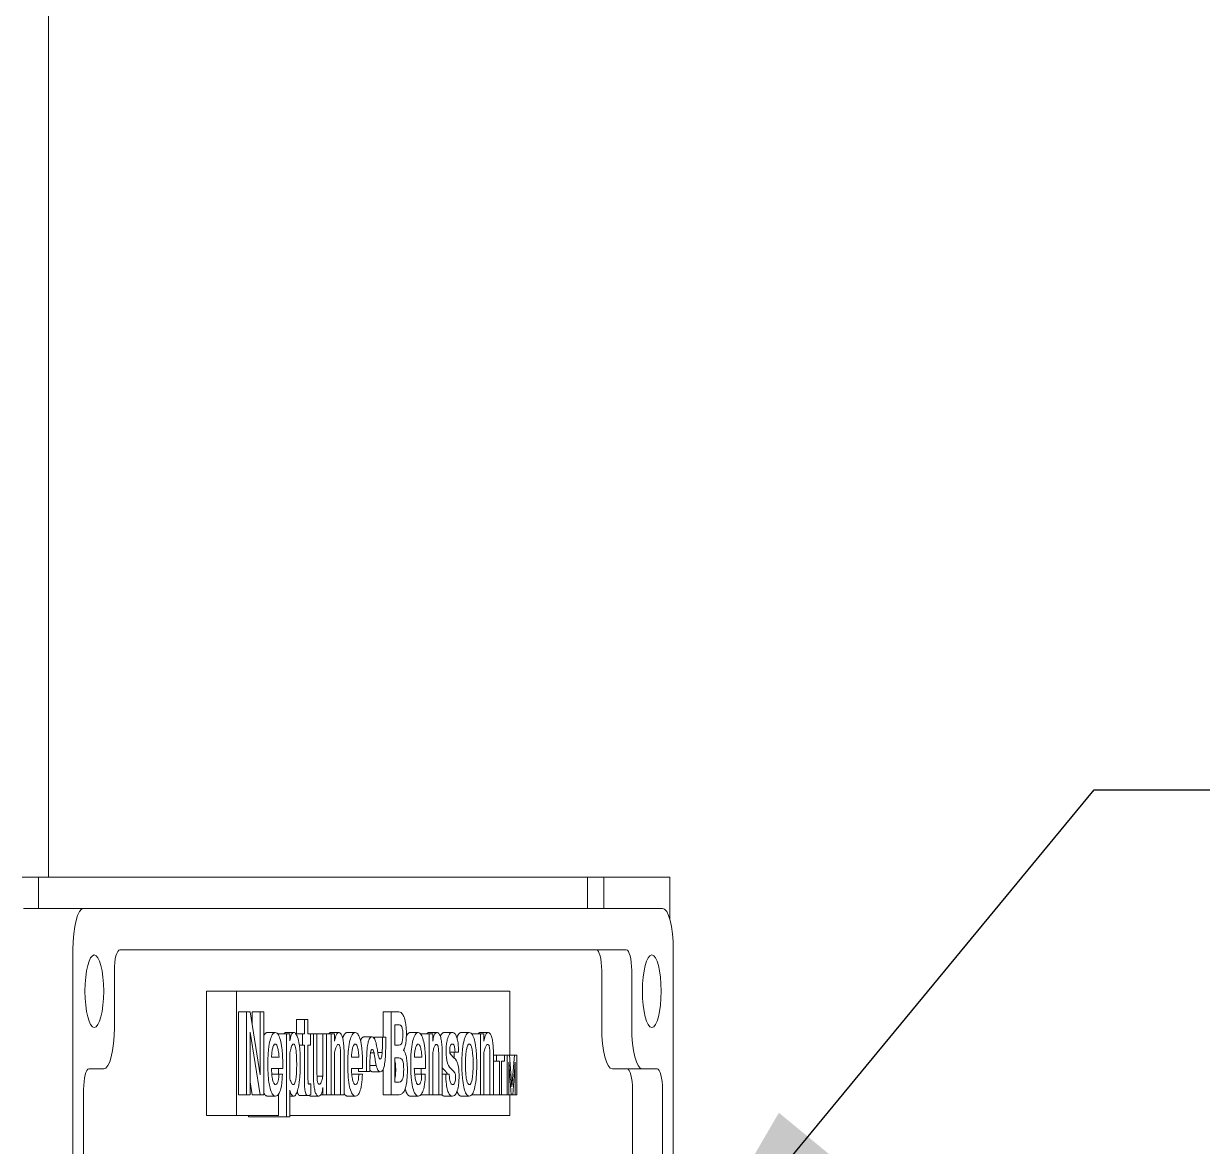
# Model space of a CAD drawing. Header units: inches. Extents: x 17 to 469, y 7 to 301.
# Drawn here: x 235.23 to 242.34, y 121.18 to 127.96 of the extents above; entities that cross this region are included whole.
import ezdxf

# ---------------------------------------------------------------- set-up
doc = ezdxf.new("R2010")
doc.units = ezdxf.units.IN
doc.header["$LTSCALE"] = 14
doc.header["$MEASUREMENT"] = 0
doc.layers.add('Symbol (ANSI)', color=7, linetype='Continuous', lineweight=25)
doc.layers.add('Visible (ANSI)', color=7, linetype='Continuous', lineweight=50)
doc.styles.add('MEMCOR Medium', font='arial.ttf')
doc.dimstyles.new('Default (ANSI)$7', dxfattribs={"dimscale": 14, "dimtxt": 0.15, "dimasz": 0.098425, "dimexe": 0.125, "dimexo": 0.0625, "dimgap": 0.031496, "dimtad": 0, "dimtih": 1, "dimtoh": 1, "dimdec": 4, "dimrnd": 1e-08, "dimzin": 3, "dimdsep": 46, "dimlunit": 5, "dimtxsty": 'MEMCOR Medium', "dimcen": 0.09, "dimdle": 0.393701, "dimclrd": 256, "dimclre": 256, "dimclrt": 256, "dimadec": 0, "dimazin": 1, "dimtfac": 0.8, "dimtofl": 0, "dimtmove": 0, "dimatfit": 3, "dimfxl": 1, "dimfrac": 1, "dimtolj": 1, "dimtzin": 4, "dimlwd": -1, "dimlwe": -1, "dimarcsym": 0})

msp = doc.modelspace()

# ---------------------------------------------------------------- linework, layer by layer
at = {"layer": 'Visible (ANSI)', "linetype": 'Continuous', "lineweight": 18}
for p, q in [((235.37842, 128.80389), (235.37842, 122.80389)), ((235.22035, 122.80389), (235.3187, 122.80389)), ((235.3187, 122.80389), (235.3187, 122.61639)), ((238.63159, 122.80389), (235.3187, 122.80389)), ((238.63159, 122.61639), (238.63159, 122.80389)), ((238.63159, 122.80389), (238.72994, 122.80389)), ((238.72994, 122.80389), (238.72994, 122.61639)), ((239.11386, 122.80389), (238.72994, 122.80389)), ((239.11386, 122.80389), (239.12877, 122.80389)), ((239.12877, 122.54849), (239.12877, 122.80389)), ((235.59038, 122.61639), (235.22816, 122.61639)), ((235.59038, 122.61639), (239.08443, 122.61639)), ((235.52567, 114.86639), (235.52567, 122.36639)), ((235.80876, 122.36635), (238.86606, 122.36635)), ((239.14914, 122.36639), (239.14914, 119.83408)), ((235.7764, 121.89764), (235.7764, 122.24135)), ((238.7173, 121.89764), (238.7173, 122.24135)), ((238.89841, 122.24135), (238.89841, 121.89764)), ((236.33131, 122.11635), (236.51242, 122.11635)), ((236.33131, 121.36635), (236.33131, 122.11635)), ((236.51242, 122.11635), (238.16239, 122.11635)), ((236.51242, 121.36635), (236.51242, 122.11635)), ((238.16239, 122.11635), (238.16239, 121.73135)), ((236.5263, 121.49135), (236.5263, 121.99135)), ((236.5263, 121.99135), (236.5746, 121.99135)), ((236.5746, 121.99135), (236.5746, 121.49135)), ((236.59556, 121.99135), (236.5746, 121.99135)), ((236.65646, 121.6123), (236.59556, 121.99135)), ((236.60817, 121.99135), (236.65646, 121.99135)), ((236.60817, 121.91288), (236.60817, 121.99135)), ((236.67755, 121.99135), (236.65646, 121.99135)), ((236.65646, 121.99135), (236.65646, 121.6123)), ((236.67755, 121.49135), (236.67755, 121.99135)), ((237.39819, 121.83953), (237.39819, 121.99135)), ((237.39819, 121.99135), (237.44649, 121.99135)), ((237.44649, 121.99135), (237.44649, 121.49135)), ((237.49325, 121.99135), (237.44649, 121.99135)), ((236.87468, 121.9453), (236.92297, 121.9453)), ((236.87468, 121.85876), (236.87468, 121.9453)), ((236.94446, 121.9453), (236.92297, 121.9453)), ((236.92297, 121.9453), (236.92297, 121.85876)), ((236.94446, 121.85876), (236.94446, 121.9453)), ((237.46836, 121.91443), (237.49168, 121.91443)), ((237.46836, 121.79044), (237.46836, 121.91443)), ((236.59556, 121.8699), (236.65646, 121.49135)), ((236.59556, 121.49135), (236.59556, 121.8699)), ((236.69901, 121.86686), (236.74731, 121.86686)), ((236.76615, 121.85876), (236.81445, 121.85876)), ((236.76615, 121.85311), (236.76615, 121.85876)), ((236.81042, 121.86686), (236.85872, 121.86686)), ((236.8358, 121.85876), (236.81445, 121.85876)), ((236.81445, 121.85876), (236.81445, 121.35775)), ((236.8358, 121.81676), (236.8358, 121.85876)), ((236.872, 121.85876), (236.91197, 121.85876)), ((236.92297, 121.85876), (236.91197, 121.85876)), ((236.91197, 121.85876), (236.91197, 121.78994)), ((236.95912, 121.85876), (236.94446, 121.85876)), ((236.95912, 121.78994), (236.95912, 121.85876)), ((236.95912, 121.85876), (236.97741, 121.85876)), ((236.99902, 121.85876), (236.97741, 121.85876)), ((236.97741, 121.85876), (236.97741, 121.62192)), ((236.99902, 121.62445), (236.99902, 121.85876)), ((236.99902, 121.85876), (237.03478, 121.85876)), ((237.05613, 121.85876), (237.03478, 121.85876)), ((237.03478, 121.85876), (237.03478, 121.6037)), ((237.05613, 121.49135), (237.05613, 121.85876)), ((237.05613, 121.85876), (237.0841, 121.85876)), ((237.08125, 121.86686), (237.12955, 121.86686)), ((237.10545, 121.85876), (237.0841, 121.85876)), ((237.0841, 121.85876), (237.0841, 121.49135)), ((237.10545, 121.81473), (237.10545, 121.85876)), ((237.18127, 121.86686), (237.22956, 121.86686)), ((237.28325, 121.84054), (237.33154, 121.84054)), ((237.34612, 121.83953), (237.39441, 121.83953)), ((237.41406, 121.83953), (237.39441, 121.83953)), ((237.41406, 121.80967), (237.41406, 121.83953)), ((237.56121, 121.86686), (237.6095, 121.86686)), ((237.62835, 121.85311), (237.62835, 121.85876)), ((237.62835, 121.85876), (237.67664, 121.85876)), ((237.6738, 121.86686), (237.72209, 121.86686)), ((237.69799, 121.85876), (237.67664, 121.85876)), ((237.67664, 121.85876), (237.67664, 121.49135)), ((237.69799, 121.81473), (237.69799, 121.85876)), ((237.76648, 121.86686), (237.81477, 121.86686)), ((237.87016, 121.86686), (237.91845, 121.86686)), ((237.93729, 121.85876), (237.98559, 121.85876)), ((237.93729, 121.85311), (237.93729, 121.85876)), ((237.98274, 121.86686), (238.03104, 121.86686)), ((238.00694, 121.85876), (237.98559, 121.85876)), ((237.98559, 121.85876), (237.98559, 121.49135)), ((238.00694, 121.81473), (238.00694, 121.85876)), ((236.8358, 121.58801), (236.8358, 121.7454)), ((236.89233, 121.78994), (236.91197, 121.78994)), ((236.91197, 121.78994), (236.92297, 121.78994)), ((236.92297, 121.78994), (236.92297, 121.60269)), ((236.94446, 121.60016), (236.94446, 121.78994)), ((236.94446, 121.78994), (236.95912, 121.78994)), ((237.10545, 121.49135), (237.10545, 121.74692)), ((237.32196, 121.7454), (237.34333, 121.7454)), ((237.36608, 121.74743), (237.39258, 121.74743)), ((237.49312, 121.79044), (237.46836, 121.79044)), ((237.52077, 121.7601), (237.52111, 121.7601)), ((237.69799, 121.49135), (237.69799, 121.74692)), ((237.80034, 121.74945), (237.83232, 121.74945)), ((237.83232, 121.74945), (237.85341, 121.74945)), ((238.00694, 121.49135), (238.00694, 121.74692)), ((236.76997, 121.71909), (236.72465, 121.71909)), ((236.79224, 121.64975), (236.79224, 121.67455)), ((237.14121, 121.72567), (237.14121, 121.49135)), ((237.16269, 121.49135), (237.16269, 121.7282)), ((237.25222, 121.71909), (237.2069, 121.71909)), ((237.27449, 121.64975), (237.27449, 121.67455)), ((237.31838, 121.66848), (237.3563, 121.66848)), ((237.46836, 121.71403), (237.49325, 121.71403)), ((237.46836, 121.56828), (237.46836, 121.71403)), ((237.63216, 121.71909), (237.58684, 121.71909)), ((237.65443, 121.64975), (237.65443, 121.67455)), ((237.73375, 121.72567), (237.73375, 121.49135)), ((237.75523, 121.49135), (237.75523, 121.7282)), ((238.0427, 121.72567), (238.0427, 121.49135)), ((238.06417, 121.73135), (238.08193, 121.73135)), ((238.06418, 121.49135), (238.06418, 121.7282)), ((238.06418, 121.69443), (238.08193, 121.69443)), ((238.13178, 121.73135), (238.08193, 121.73135)), ((238.08193, 121.73135), (238.08193, 121.69443)), ((238.08193, 121.69443), (238.10154, 121.69443)), ((238.10154, 121.69443), (238.10154, 121.49135)), ((238.11204, 121.69443), (238.13178, 121.69443)), ((238.11204, 121.49135), (238.11204, 121.69443)), ((238.13178, 121.69443), (238.13178, 121.73135)), ((238.13178, 121.73135), (238.14643, 121.73135)), ((238.16052, 121.73135), (238.14643, 121.73135)), ((238.14643, 121.73135), (238.14643, 121.49135)), ((238.15649, 121.68714), (238.1712, 121.49135)), ((238.15649, 121.49135), (238.15649, 121.68714)), ((238.16052, 121.73135), (238.19107, 121.73135)), ((238.17567, 121.53945), (238.16052, 121.73135)), ((238.19107, 121.73135), (238.17567, 121.53945)), ((238.1802, 121.49135), (238.19497, 121.68714)), ((238.20509, 121.73135), (238.19107, 121.73135)), ((238.19497, 121.68714), (238.19497, 121.49135)), ((238.20509, 121.49135), (238.20509, 121.73135)), ((235.62274, 121.64764), (235.7117, 121.64764)), ((236.72439, 121.64975), (236.79224, 121.64975)), ((236.72645, 121.61585), (236.76866, 121.61585)), ((236.76615, 121.61585), (236.76615, 121.64975)), ((236.79053, 121.61585), (236.76866, 121.61585)), ((236.99927, 121.6037), (237.03478, 121.6037)), ((237.20664, 121.64975), (237.27449, 121.64975)), ((237.20871, 121.61585), (237.25091, 121.61585)), ((237.24998, 121.63154), (237.24998, 121.64975)), ((237.24998, 121.63154), (237.29827, 121.63154)), ((237.27279, 121.61585), (237.25091, 121.61585)), ((237.29827, 121.6619), (237.29827, 121.63154)), ((237.29827, 121.63154), (237.31805, 121.63154)), ((237.3325, 121.63052), (237.38079, 121.63052)), ((237.39819, 121.49135), (237.39819, 121.64411)), ((237.58658, 121.64975), (237.65443, 121.64975)), ((237.58865, 121.61585), (237.63085, 121.61585)), ((237.62835, 121.61585), (237.62835, 121.64975)), ((237.65273, 121.61585), (237.63085, 121.61585)), ((237.75523, 121.61585), (237.77639, 121.61585)), ((237.79774, 121.61585), (237.77639, 121.61585)), ((238.782, 121.64764), (238.96311, 121.64764)), ((238.96311, 121.64764), (239.05207, 121.64764)), ((236.60817, 121.49135), (236.59556, 121.56973)), ((236.94691, 121.55815), (236.96109, 121.55815)), ((236.96109, 121.49287), (236.96109, 121.55815)), ((237.03478, 121.53538), (237.03478, 121.49135)), ((237.49561, 121.56828), (237.46836, 121.56828)), ((235.59039, 115.71014), (235.59039, 121.52264)), ((236.5263, 121.49135), (236.5746, 121.49135)), ((236.5746, 121.49135), (236.59556, 121.49135)), ((236.60817, 121.49135), (236.65646, 121.49135)), ((236.65646, 121.49135), (236.67755, 121.49135)), ((236.70058, 121.48326), (236.74888, 121.48326)), ((236.76615, 121.36635), (236.76615, 121.49367)), ((236.8358, 121.35775), (236.8358, 121.51919)), ((236.8358, 121.48326), (236.85767, 121.48326)), ((236.89865, 121.48629), (236.94694, 121.48629)), ((236.96212, 121.48326), (237.01041, 121.48326)), ((237.02195, 121.49135), (237.03478, 121.49135)), ((237.03478, 121.49135), (237.05613, 121.49135)), ((237.05613, 121.49135), (237.0841, 121.49135)), ((237.0841, 121.49135), (237.10545, 121.49135)), ((237.10545, 121.49135), (237.14121, 121.49135)), ((237.14121, 121.49135), (237.16269, 121.49135)), ((237.18284, 121.48326), (237.23114, 121.48326)), ((237.39819, 121.49135), (237.44649, 121.49135)), ((237.44649, 121.49135), (237.49561, 121.49135)), ((237.56278, 121.48326), (237.61108, 121.48326)), ((237.62835, 121.49135), (237.62835, 121.49367)), ((237.62835, 121.49135), (237.67664, 121.49135)), ((237.67664, 121.49135), (237.69799, 121.49135)), ((237.69799, 121.49135), (237.73375, 121.49135)), ((237.73375, 121.49135), (237.75523, 121.49135)), ((237.76936, 121.48326), (237.81765, 121.48326)), ((237.87016, 121.48326), (237.91845, 121.48326)), ((237.93729, 121.49135), (237.93729, 121.49695)), ((237.93729, 121.49135), (237.98559, 121.49135)), ((237.98559, 121.49135), (238.00694, 121.49135)), ((238.00694, 121.49135), (238.0427, 121.49135)), ((238.0427, 121.49135), (238.06418, 121.49135)), ((238.06418, 121.49135), (238.10154, 121.49135)), ((238.10154, 121.49135), (238.11204, 121.49135)), ((238.11204, 121.49135), (238.14643, 121.49135)), ((238.14643, 121.49135), (238.15649, 121.49135)), ((238.15649, 121.49135), (238.1712, 121.49135)), ((238.16239, 121.49135), (238.16239, 121.36635)), ((238.1712, 121.49135), (238.1802, 121.49135)), ((238.1802, 121.49135), (238.19497, 121.49135)), ((238.19497, 121.49135), (238.20509, 121.49135)), ((238.90331, 119.92885), (238.90331, 121.52264)), ((239.08443, 121.52264), (239.08443, 119.89308)), ((236.33131, 121.36635), (236.51242, 121.36635)), ((236.76615, 121.36635), (236.51242, 121.36635)), ((236.58504, 121.35775), (236.58504, 121.36635)), ((236.58504, 121.35775), (236.81445, 121.35775)), ((236.81445, 121.35775), (236.8358, 121.35775)), ((238.16239, 121.36635), (236.8358, 121.36635))]:
    msp.add_line(p, q, dxfattribs=at)
for centre, major_axis, start_param, end_param in [((235.59038, 122.36639), (0, 0.25), 0, 1.5707963), ((239.08443, 122.36639), (0, 0.25), 4.712389, 6.2831853), ((235.80876, 122.24135), (0, 0.125), 0, 1.5707963), ((238.68494, 122.24135), (0, 0.125), 4.712389, 6.2831853), ((238.86606, 122.24135), (0, 0.125), 4.712389, 6.2831853), ((235.7117, 121.89764), (0, -0.25), 0, 1.5707963), ((238.782, 121.89764), (0, -0.25), 4.712389, 6.2831853), ((238.96311, 121.89764), (0, -0.25), 4.712389, 6.2831853), ((235.62274, 121.52264), (0, 0.125), 0, 1.5707963), ((238.87096, 121.52264), (0, 0.125), 4.712389, 6.2831853), ((239.05207, 121.52264), (0, 0.125), 4.712389, 6.2831853)]:
    msp.add_ellipse(centre, major_axis=major_axis, ratio=0.258819, start_param=start_param, end_param=end_param, dxfattribs=at)
for centre in [(235.65508, 122.11639), (239.01973, 122.11639)]:
    msp.add_ellipse(centre, major_axis=(0, 0.21875), ratio=0.258819, dxfattribs=at)
for points, degree, knots in [([(237.5387, 121.85876), (237.5387, 121.86744), (237.5385, 121.87606), (237.53762, 121.89274), (237.53697, 121.90065), (237.53485, 121.91907), (237.53274, 121.93311), (237.52583, 121.95832), (237.52166, 121.96863), (237.51097, 121.98459), (237.50346, 121.99135), (237.49325, 121.99135)], 3, [-1.370222, -1.370222, -1.370222, -1.370222, -1.1336769, -1.1336769, -0.906032, -0.906032, -0.5838602, -0.5838602, -0.3005043, -0.3005043, 0, 0, 0, 0]), ([(237.49168, 121.91443), (237.49559, 121.91443), (237.49999, 121.91357), (237.50574, 121.90899), (237.50833, 121.90638), (237.51226, 121.89821), (237.51337, 121.89441), (237.51526, 121.88617), (237.51584, 121.88141), (237.51687, 121.86963), (237.51709, 121.86118), (237.51709, 121.8532)], 3, [-0.21788398, -0.21788398, -0.21788398, -0.21788398, -0.15149232, -0.15149232, -0.11874939, -0.11874939, -0.09464191, -0.09464191, -0.06081224, -0.06081224, 0, 0, 0, 0]), ([(236.67755, 121.84729), (236.67913, 121.85046), (236.68919, 121.86686), (236.69901, 121.86686)], 2, [2.8001106, 2.8001106, 2.8001106, 3, 4, 4, 4]), ([(236.74731, 121.86686), (236.74407, 121.86686), (236.74085, 121.86575), (236.73423, 121.86068), (236.73131, 121.85688), (236.72386, 121.84448), (236.71945, 121.83316), (236.71262, 121.80649), (236.70917, 121.78925), (236.70421, 121.74202), (236.70238, 121.71369), (236.70238, 121.67506)], 3, [-1.4919316, -1.4919316, -1.4919316, -1.4919316, -1.2903014, -1.2903014, -1.0712515, -1.0712515, -0.6411915, -0.6411915, -0.2943902, -0.2943902, 0, 0, 0, 0]), ([(236.79224, 121.67455), (236.79224, 121.69203), (236.79186, 121.70956), (236.78995, 121.74711), (236.78845, 121.76199), (236.78474, 121.79374), (236.78163, 121.80944), (236.775, 121.83507), (236.77074, 121.84582), (236.76174, 121.86011), (236.7557, 121.86686), (236.74731, 121.86686)], 3, [-0.95374288, -0.95374288, -0.95374288, -0.95374288, -0.86423892, -0.86423892, -0.75775194, -0.75775194, -0.52950742, -0.52950742, -0.24718032, -0.24718032, 0, 0, 0, 0]), ([(236.85872, 121.86686), (236.85549, 121.86686), (236.85224, 121.86535), (236.84643, 121.85805), (236.84394, 121.8529), (236.83924, 121.83776), (236.8373, 121.82784), (236.8358, 121.81676)], 3, [-0.27518447, -0.27518447, -0.27518447, -0.27518447, -0.18002451, -0.18002451, -0.0953991, -0.0953991, 0, 0, 0, 0]), ([(236.89854, 121.67809), (236.89854, 121.69718), (236.89812, 121.71627), (236.89648, 121.74831), (236.89531, 121.76611), (236.89101, 121.80084), (236.88834, 121.81578), (236.88103, 121.84281), (236.87699, 121.85107), (236.86912, 121.86363), (236.86397, 121.86686), (236.85872, 121.86686)], 3, [-0.55895589, -0.55895589, -0.55895589, -0.55895589, -0.42730196, -0.42730196, -0.33362764, -0.33362764, -0.25055777, -0.25055777, -0.15451105, -0.15451105, 0, 0, 0, 0]), ([(237.12955, 121.86686), (237.12644, 121.86686), (237.12333, 121.8654), (237.11758, 121.85858), (237.11503, 121.85362), (237.10973, 121.8382), (237.10735, 121.82715), (237.10545, 121.81473)], 3, [-0.28699786, -0.28699786, -0.28699786, -0.28699786, -0.19530538, -0.19530538, -0.10997007, -0.10997007, 0, 0, 0, 0]), ([(237.16269, 121.7282), (237.16269, 121.74252), (237.16242, 121.75713), (237.16115, 121.78326), (237.16024, 121.79517), (237.15748, 121.81767), (237.15564, 121.82793), (237.15075, 121.84586), (237.14782, 121.85266), (237.13984, 121.86443), (237.13462, 121.86686), (237.12955, 121.86686)], 3, [-0.54983804, -0.54983804, -0.54983804, -0.54983804, -0.44076065, -0.44076065, -0.34737427, -0.34737427, -0.25125884, -0.25125884, -0.14914917, -0.14914917, 0, 0, 0, 0]), ([(237.1541, 121.83345), (237.15817, 121.84522), (237.17144, 121.86686), (237.18127, 121.86686)], 2, [2.4161752, 2.4161752, 2.4161752, 3, 4, 4, 4]), ([(237.22956, 121.86686), (237.22633, 121.86686), (237.22311, 121.86575), (237.21649, 121.86068), (237.21357, 121.85688), (237.20611, 121.84448), (237.20171, 121.83316), (237.19487, 121.80649), (237.19143, 121.78925), (237.18647, 121.74202), (237.18464, 121.71369), (237.18464, 121.67506)], 3, [-1.4919316, -1.4919316, -1.4919316, -1.4919316, -1.2903014, -1.2903014, -1.0712515, -1.0712515, -0.6411915, -0.6411915, -0.2943902, -0.2943902, 0, 0, 0, 0]), ([(237.27449, 121.67455), (237.27449, 121.69203), (237.27412, 121.70956), (237.2722, 121.74711), (237.27071, 121.76199), (237.267, 121.79374), (237.26388, 121.80944), (237.25726, 121.83507), (237.25299, 121.84582), (237.244, 121.86011), (237.23796, 121.86686), (237.22956, 121.86686)], 3, [-0.95374288, -0.95374288, -0.95374288, -0.95374288, -0.86423892, -0.86423892, -0.75775194, -0.75775194, -0.52950742, -0.52950742, -0.24718032, -0.24718032, 0, 0, 0, 0]), ([(237.26188, 121.81704), (237.26462, 121.82579), (237.27447, 121.84054), (237.28325, 121.84054)], 2, [2.465536, 2.465536, 2.465536, 3, 4, 4, 4]), ([(237.33154, 121.84054), (237.32827, 121.84054), (237.32495, 121.83954), (237.31913, 121.83491), (237.31632, 121.83169), (237.31109, 121.82075), (237.30887, 121.81349), (237.30521, 121.79594), (237.30309, 121.78268), (237.29996, 121.74511), (237.29827, 121.71517), (237.29827, 121.6619)], 3, [-2.3834325, -2.3834325, -2.3834325, -2.3834325, -1.8060438, -1.8060438, -1.3327779, -1.3327779, -0.8613347, -0.8613347, -0.4059085, -0.4059085, 0, 0, 0, 0]), ([(237.35525, 121.80411), (237.35208, 121.81585), (237.34849, 121.82516), (237.3403, 121.83776), (237.33597, 121.84054), (237.33154, 121.84054)], 3, [-0.2596696, -0.2596696, -0.2596696, -0.2596696, -0.13042883, -0.13042883, 0, 0, 0, 0]), ([(237.38079, 121.63052), (237.38408, 121.63052), (237.38743, 121.63154), (237.39485, 121.63755), (237.39747, 121.64255), (237.4014, 121.6509), (237.40369, 121.6585), (237.40816, 121.68019), (237.40989, 121.6949), (237.41339, 121.73927), (237.41406, 121.77479), (237.41406, 121.80967)], 3, [-0.58963682, -0.58963682, -0.58963682, -0.58963682, -0.55353283, -0.55353283, -0.50652615, -0.50652615, -0.40328783, -0.40328783, -0.26584205, -0.26584205, 0, 0, 0, 0]), ([(237.39441, 121.83953), (237.39381, 121.79114), (237.39357, 121.77663), (237.39329, 121.76241), (237.39301, 121.75343), (237.39258, 121.74743)], 3, [-0.073344423, -0.073344423, -0.073344423, -0.073344423, -0.047519074, -0.047519074, 0, 0, 0, 0]), ([(237.51709, 121.8532), (237.51709, 121.8471), (237.51695, 121.84091), (237.51632, 121.82977), (237.51586, 121.82474), (237.51445, 121.81495), (237.51349, 121.81053), (237.5113, 121.80383), (237.50971, 121.79999), (237.503, 121.79196), (237.49799, 121.79044), (237.49312, 121.79044)], 3, [-0.57094697, -0.57094697, -0.57094697, -0.57094697, -0.45361238, -0.45361238, -0.35124457, -0.35124457, -0.23793649, -0.23793649, -0.14355336, -0.14355336, 0, 0, 0, 0]), ([(237.52076, 121.76008), (237.52292, 121.76295), (237.52503, 121.76657), (237.52879, 121.77529), (237.53045, 121.78019), (237.53401, 121.79422), (237.5356, 121.80378), (237.53815, 121.82853), (237.5387, 121.84369), (237.5387, 121.85876)], 3, [-0.33200445, -0.33200445, -0.33200445, -0.33200445, -0.26455828, -0.26455828, -0.20299351, -0.20299351, -0.11486081, -0.11486081, 0, 0, 0, 0]), ([(237.53853, 121.84474), (237.54067, 121.8494), (237.55138, 121.86686), (237.56121, 121.86686)], 2, [2.7222087, 2.7222087, 2.7222087, 3, 4, 4, 4]), ([(237.6095, 121.86686), (237.60627, 121.86686), (237.60305, 121.86575), (237.59643, 121.86068), (237.59351, 121.85688), (237.58605, 121.84448), (237.58165, 121.83316), (237.57481, 121.80649), (237.57137, 121.78925), (237.56641, 121.74202), (237.56458, 121.71369), (237.56458, 121.67506)], 3, [-1.4919316, -1.4919316, -1.4919316, -1.4919316, -1.2903014, -1.2903014, -1.0712515, -1.0712515, -0.6411915, -0.6411915, -0.2943902, -0.2943902, 0, 0, 0, 0]), ([(237.65443, 121.67455), (237.65443, 121.69203), (237.65406, 121.70956), (237.65214, 121.74711), (237.65065, 121.76199), (237.64694, 121.79374), (237.64382, 121.80944), (237.6372, 121.83507), (237.63293, 121.84582), (237.62394, 121.86011), (237.6179, 121.86686), (237.6095, 121.86686)], 3, [-0.95374288, -0.95374288, -0.95374288, -0.95374288, -0.86423892, -0.86423892, -0.75775194, -0.75775194, -0.52950742, -0.52950742, -0.24718032, -0.24718032, 0, 0, 0, 0]), ([(237.72209, 121.86686), (237.71898, 121.86686), (237.71587, 121.8654), (237.71013, 121.85858), (237.70757, 121.85362), (237.70227, 121.8382), (237.6999, 121.82715), (237.69799, 121.81473)], 3, [-0.28699786, -0.28699786, -0.28699786, -0.28699786, -0.19530538, -0.19530538, -0.10997007, -0.10997007, 0, 0, 0, 0]), ([(237.75523, 121.7282), (237.75523, 121.74252), (237.75497, 121.75713), (237.75369, 121.78326), (237.75278, 121.79517), (237.75003, 121.81767), (237.74819, 121.82793), (237.7433, 121.84586), (237.74036, 121.85266), (237.73238, 121.86443), (237.72716, 121.86686), (237.72209, 121.86686)], 3, [-0.54983804, -0.54983804, -0.54983804, -0.54983804, -0.44076065, -0.44076065, -0.34737427, -0.34737427, -0.25125884, -0.25125884, -0.14914917, -0.14914917, 0, 0, 0, 0]), ([(237.7435, 121.84411), (237.7472, 121.85275), (237.75849, 121.86686), (237.76648, 121.86686)], 2, [2.310779, 2.310779, 2.310779, 3, 4, 4, 4]), ([(237.81477, 121.86686), (237.81108, 121.86686), (237.8074, 121.86553), (237.79969, 121.85884), (237.79652, 121.85369), (237.79188, 121.84478), (237.7886, 121.83723), (237.78302, 121.81464), (237.78146, 121.80373), (237.77921, 121.78285), (237.77862, 121.76988), (237.77862, 121.75654)], 3, [-0.38018483, -0.38018483, -0.38018483, -0.38018483, -0.3198985, -0.3198985, -0.251009, -0.251009, -0.1723725, -0.1723725, -0.1017229, -0.1017229, 0, 0, 0, 0]), ([(237.85341, 121.74945), (237.85334, 121.75948), (237.85307, 121.76955), (237.852, 121.78817), (237.85125, 121.79674), (237.84876, 121.81619), (237.84681, 121.82604), (237.84139, 121.8443), (237.83791, 121.85132), (237.82809, 121.86431), (237.82121, 121.86686), (237.81477, 121.86686)], 3, [-0.54588742, -0.54588742, -0.54588742, -0.54588742, -0.46963717, -0.46963717, -0.40090481, -0.40090481, -0.30477701, -0.30477701, -0.18967669, -0.18967669, 0, 0, 0, 0]), ([(237.84355, 121.83693), (237.84726, 121.84714), (237.86007, 121.86686), (237.87016, 121.86686)], 2, [2.4718042, 2.4718042, 2.4718042, 3, 4, 4, 4]), ([(237.91845, 121.86686), (237.91501, 121.86686), (237.91158, 121.86573), (237.90443, 121.86038), (237.90134, 121.85629), (237.8944, 121.84473), (237.89039, 121.83432), (237.88389, 121.80882), (237.88044, 121.79129), (237.8755, 121.74453), (237.87353, 121.71582), (237.87353, 121.67506)], 3, [-1.568013, -1.568013, -1.568013, -1.568013, -1.3597383, -1.3597383, -1.1270748, -1.1270748, -0.6933324, -0.6933324, -0.3106443, -0.3106443, 0, 0, 0, 0]), ([(237.96338, 121.67506), (237.96338, 121.6925), (237.96301, 121.71), (237.9611, 121.74717), (237.95963, 121.76192), (237.95556, 121.79649), (237.95217, 121.81176), (237.94615, 121.83507), (237.94188, 121.84582), (237.93289, 121.86011), (237.92685, 121.86686), (237.91845, 121.86686)], 3, [-0.85465869, -0.85465869, -0.85465869, -0.85465869, -0.78871843, -0.78871843, -0.71138856, -0.71138856, -0.52950742, -0.52950742, -0.24718032, -0.24718032, 0, 0, 0, 0]), ([(238.03104, 121.86686), (238.02793, 121.86686), (238.02482, 121.8654), (238.01907, 121.85858), (238.01652, 121.85362), (238.01122, 121.8382), (238.00884, 121.82715), (238.00694, 121.81473)], 3, [-0.28699786, -0.28699786, -0.28699786, -0.28699786, -0.19530538, -0.19530538, -0.10997007, -0.10997007, 0, 0, 0, 0]), ([(238.06418, 121.7282), (238.06418, 121.74252), (238.06391, 121.75713), (238.06264, 121.78326), (238.06173, 121.79517), (238.05897, 121.81767), (238.05713, 121.82793), (238.05224, 121.84586), (238.04931, 121.85266), (238.04133, 121.86443), (238.03611, 121.86686), (238.03104, 121.86686)], 3, [-0.54983804, -0.54983804, -0.54983804, -0.54983804, -0.44076065, -0.44076065, -0.34737427, -0.34737427, -0.25125884, -0.25125884, -0.14914917, -0.14914917, 0, 0, 0, 0]), ([(236.72465, 121.71909), (236.72512, 121.72965), (236.72594, 121.73987), (236.72842, 121.75855), (236.72998, 121.76666), (236.73398, 121.78153), (236.73622, 121.78724), (236.74142, 121.79558), (236.74432, 121.79753), (236.74731, 121.79753)], 3, [-0.31166749, -0.31166749, -0.31166749, -0.31166749, -0.23705054, -0.23705054, -0.16576507, -0.16576507, -0.0878526, -0.0878526, 0, 0, 0, 0]), ([(236.74731, 121.79753), (236.74943, 121.79753), (236.75154, 121.79655), (236.75554, 121.79217), (236.75736, 121.78896), (236.76221, 121.77668), (236.76439, 121.76628), (236.76781, 121.74696), (236.76919, 121.73346), (236.76997, 121.71909)], 3, [-0.25145744, -0.25145744, -0.25145744, -0.25145744, -0.21404187, -0.21404187, -0.17828382, -0.17828382, -0.11189925, -0.11189925, 0, 0, 0, 0]), ([(236.8358, 121.7454), (236.83772, 121.75573), (236.83991, 121.76564), (236.84452, 121.78112), (236.84687, 121.78718), (236.85201, 121.79544), (236.85466, 121.79753), (236.85741, 121.79753)], 3, [-0.26084909, -0.26084909, -0.26084909, -0.26084909, -0.1639148, -0.1639148, -0.08102913, -0.08102913, 0, 0, 0, 0]), ([(236.85741, 121.79753), (236.85874, 121.79753), (236.86007, 121.79703), (236.86261, 121.79483), (236.8638, 121.79322), (236.86685, 121.78727), (236.86849, 121.78204), (236.87227, 121.76505), (236.87353, 121.75318), (236.87594, 121.72541), (236.87653, 121.70173), (236.87653, 121.67809)], 3, [-0.34391216, -0.34391216, -0.34391216, -0.34391216, -0.31786711, -0.31786711, -0.29318796, -0.29318796, -0.251195, -0.251195, -0.18010027, -0.18010027, 0, 0, 0, 0]), ([(237.10545, 121.74692), (237.10762, 121.75662), (237.11004, 121.76596), (237.11486, 121.78038), (237.11728, 121.78609), (237.12223, 121.79354), (237.12467, 121.7955), (237.12719, 121.7955)], 3, [-0.25414778, -0.25414778, -0.25414778, -0.25414778, -0.15637481, -0.15637481, -0.07435436, -0.07435436, 0, 0, 0, 0]), ([(237.12719, 121.7955), (237.12879, 121.7955), (237.13044, 121.795), (237.13334, 121.79243), (237.13465, 121.79057), (237.13694, 121.78501), (237.13769, 121.78196), (237.13912, 121.77461), (237.13972, 121.76884), (237.14094, 121.7521), (237.14121, 121.73877), (237.14121, 121.72567)], 3, [-0.24371502, -0.24371502, -0.24371502, -0.24371502, -0.20910445, -0.20910445, -0.17940168, -0.17940168, -0.15075746, -0.15075746, -0.09989135, -0.09989135, 0, 0, 0, 0]), ([(237.2069, 121.71909), (237.20738, 121.72965), (237.2082, 121.73987), (237.21067, 121.75855), (237.21223, 121.76666), (237.21623, 121.78153), (237.21848, 121.78724), (237.22368, 121.79558), (237.22658, 121.79753), (237.22956, 121.79753)], 3, [-0.31166749, -0.31166749, -0.31166749, -0.31166749, -0.23705054, -0.23705054, -0.16576507, -0.16576507, -0.0878526, -0.0878526, 0, 0, 0, 0]), ([(237.22956, 121.79753), (237.23169, 121.79753), (237.23379, 121.79655), (237.23779, 121.79217), (237.23962, 121.78896), (237.24447, 121.77668), (237.24665, 121.76628), (237.25007, 121.74696), (237.25145, 121.73346), (237.25222, 121.71909)], 3, [-0.25145744, -0.25145744, -0.25145744, -0.25145744, -0.21404187, -0.21404187, -0.17828382, -0.17828382, -0.11189925, -0.11189925, 0, 0, 0, 0]), ([(237.31962, 121.72364), (237.31999, 121.72933), (237.32049, 121.73499), (237.32178, 121.74473), (237.32253, 121.74892), (237.32444, 121.7563), (237.32558, 121.7592), (237.32843, 121.76367), (237.33011, 121.76463), (237.33181, 121.76463)], 3, [-0.17401034, -0.17401034, -0.17401034, -0.17401034, -0.12936578, -0.12936578, -0.09065897, -0.09065897, -0.0497718, -0.0497718, 0, 0, 0, 0]), ([(237.33181, 121.76463), (237.33283, 121.76463), (237.33384, 121.76424), (237.33584, 121.76262), (237.33682, 121.7614), (237.33983, 121.75638), (237.34168, 121.75131), (237.34333, 121.7454)], 3, [-0.12657462, -0.12657462, -0.12657462, -0.12657462, -0.09654482, -0.09654482, -0.06622492, -0.06622492, 0, 0, 0, 0]), ([(237.34333, 121.7454), (237.34528, 121.73238), (237.34733, 121.71955), (237.35165, 121.6939), (237.35394, 121.68108), (237.3563, 121.66848)], 3, [-0.23324276, -0.23324276, -0.23324276, -0.23324276, -0.11854585, -0.11854585, 0, 0, 0, 0]), ([(237.36913, 121.72971), (237.36828, 121.73471), (237.3589, 121.78941), (237.35574, 121.80259), (237.35555, 121.80335), (237.35535, 121.80391), (237.3553, 121.80404), (237.35525, 121.80411)], 3, [-0.081233848, -0.081233848, -0.081233848, -0.081233848, -0.006321127, -0.006321127, -0.00143225, -0.00143225, 0, 0, 0, 0]), ([(237.39258, 121.74743), (237.39223, 121.74183), (237.39174, 121.73624), (237.39048, 121.72669), (237.38975, 121.72258), (237.38786, 121.71534), (237.38671, 121.71243), (237.38383, 121.70793), (237.38212, 121.70694), (237.3804, 121.70694)], 3, [-0.17274752, -0.17274752, -0.17274752, -0.17274752, -0.12892677, -0.12892677, -0.09125466, -0.09125466, -0.05069558, -0.05069558, 0, 0, 0, 0]), ([(237.54472, 121.64115), (237.54472, 121.65292), (237.54435, 121.66451), (237.54283, 121.68761), (237.54174, 121.69824), (237.53827, 121.72032), (237.5355, 121.73299), (237.52869, 121.75223), (237.5267, 121.75551), (237.52395, 121.75917), (237.52237, 121.76026), (237.52076, 121.76008)], 3, [-0.23640494, -0.23640494, -0.23640494, -0.23640494, -0.1893821, -0.1893821, -0.14123145, -0.14123145, -0.08584592, -0.08584592, -0.04752019, -0.04752019, 0, 0, 0, 0]), ([(237.58684, 121.71909), (237.58732, 121.72965), (237.58814, 121.73987), (237.59061, 121.75855), (237.59217, 121.76666), (237.59617, 121.78153), (237.59842, 121.78724), (237.60362, 121.79558), (237.60652, 121.79753), (237.6095, 121.79753)], 3, [-0.31166749, -0.31166749, -0.31166749, -0.31166749, -0.23705054, -0.23705054, -0.16576507, -0.16576507, -0.0878526, -0.0878526, 0, 0, 0, 0]), ([(237.6095, 121.79753), (237.61163, 121.79753), (237.61373, 121.79655), (237.61773, 121.79217), (237.61956, 121.78896), (237.62441, 121.77668), (237.62659, 121.76628), (237.63001, 121.74696), (237.63139, 121.73346), (237.63216, 121.71909)], 3, [-0.25145744, -0.25145744, -0.25145744, -0.25145744, -0.21404187, -0.21404187, -0.17828382, -0.17828382, -0.11189925, -0.11189925, 0, 0, 0, 0]), ([(237.69799, 121.74692), (237.70016, 121.75662), (237.70258, 121.76596), (237.70741, 121.78038), (237.70982, 121.78609), (237.71477, 121.79354), (237.71721, 121.7955), (237.71974, 121.7955)], 3, [-0.25414778, -0.25414778, -0.25414778, -0.25414778, -0.15637481, -0.15637481, -0.07435436, -0.07435436, 0, 0, 0, 0]), ([(237.71974, 121.7955), (237.72134, 121.7955), (237.72298, 121.795), (237.72589, 121.79243), (237.72719, 121.79057), (237.72948, 121.78501), (237.73023, 121.78196), (237.73166, 121.77461), (237.73226, 121.76884), (237.73349, 121.7521), (237.73375, 121.73877), (237.73375, 121.72567)], 3, [-0.24371502, -0.24371502, -0.24371502, -0.24371502, -0.20910445, -0.20910445, -0.17940168, -0.17940168, -0.15075746, -0.15075746, -0.09989135, -0.09989135, 0, 0, 0, 0]), ([(237.77862, 121.75654), (237.77862, 121.74671), (237.77883, 121.73663), (237.77983, 121.71993), (237.78052, 121.71195), (237.78354, 121.69224), (237.78572, 121.68526), (237.78922, 121.67518), (237.79308, 121.66393), (237.80953, 121.64773)], 3, [-1.2875863, -1.2875863, -1.2875863, -1.2875863, -1.0076389, -1.0076389, -0.799535, -0.799535, -0.4999173, -0.4999173, 0, 0, 0, 0]), ([(237.82368, 121.71706), (237.81456, 121.72552), (237.80976, 121.73076), (237.80411, 121.73838), (237.80277, 121.74085), (237.80144, 121.74429), (237.80104, 121.74552), (237.80058, 121.74759), (237.80045, 121.74836), (237.79996, 121.75306), (237.79997, 121.75743), (237.79997, 121.7616)], 3, [-0.13142024, -0.13142024, -0.13142024, -0.13142024, -0.08573718, -0.08573718, -0.05237585, -0.05237585, -0.03859982, -0.03859982, -0.03172813, -0.03172813, 0, 0, 0, 0]), ([(237.79997, 121.7616), (237.79997, 121.76376), (237.80003, 121.7659), (237.80026, 121.77004), (237.80043, 121.77199), (237.80111, 121.77736), (237.80173, 121.78036), (237.80364, 121.78692), (237.8051, 121.7899), (237.80949, 121.79623), (237.81283, 121.79753), (237.81595, 121.79753)], 3, [-0.1993324, -0.1993324, -0.1993324, -0.1993324, -0.18286786, -0.18286786, -0.16704919, -0.16704919, -0.13742315, -0.13742315, -0.09174875, -0.09174875, 0, 0, 0, 0]), ([(237.81595, 121.79753), (237.81908, 121.79753), (237.82216, 121.79607), (237.82616, 121.78994), (237.82743, 121.7871), (237.82959, 121.77962), (237.83042, 121.77526), (237.83183, 121.76378), (237.83221, 121.75662), (237.83232, 121.74945)], 3, [-0.22338557, -0.22338557, -0.22338557, -0.22338557, -0.14005983, -0.14005983, -0.09676592, -0.09676592, -0.05477189, -0.05477189, 0, 0, 0, 0]), ([(237.89553, 121.67506), (237.89553, 121.68854), (237.89576, 121.70252), (237.89705, 121.72951), (237.89799, 121.73969), (237.90046, 121.76084), (237.90223, 121.7694), (237.906, 121.78398), (237.90819, 121.78863), (237.91266, 121.79573), (237.91553, 121.79753), (237.91845, 121.79753)], 3, [-0.22807944, -0.22807944, -0.22807944, -0.22807944, -0.20529475, -0.20529475, -0.18174805, -0.18174805, -0.14222138, -0.14222138, -0.08603821, -0.08603821, 0, 0, 0, 0]), ([(237.91845, 121.79753), (237.92006, 121.79753), (237.92166, 121.79695), (237.92522, 121.7941), (237.92668, 121.79184), (237.9299, 121.78619), (237.93186, 121.78058), (237.9358, 121.76414), (237.93742, 121.7528), (237.94048, 121.72202), (237.94137, 121.7008), (237.94137, 121.67506)], 3, [-0.48525635, -0.48525635, -0.48525635, -0.48525635, -0.45378412, -0.45378412, -0.41435583, -0.41435583, -0.32082838, -0.32082838, -0.19619361, -0.19619361, 0, 0, 0, 0]), ([(238.00694, 121.74692), (238.00911, 121.75662), (238.01153, 121.76596), (238.01635, 121.78038), (238.01877, 121.78609), (238.02372, 121.79354), (238.02616, 121.7955), (238.02868, 121.7955)], 3, [-0.25414778, -0.25414778, -0.25414778, -0.25414778, -0.15637481, -0.15637481, -0.07435436, -0.07435436, 0, 0, 0, 0]), ([(238.02868, 121.7955), (238.03028, 121.7955), (238.03193, 121.795), (238.03483, 121.79243), (238.03614, 121.79057), (238.03843, 121.78501), (238.03918, 121.78196), (238.04061, 121.77461), (238.04121, 121.76884), (238.04243, 121.7521), (238.0427, 121.73877), (238.0427, 121.72567)], 3, [-0.24371502, -0.24371502, -0.24371502, -0.24371502, -0.20910445, -0.20910445, -0.17940168, -0.17940168, -0.15075746, -0.15075746, -0.09989135, -0.09989135, 0, 0, 0, 0]), ([(236.70238, 121.67506), (236.70238, 121.65829), (236.70272, 121.6414), (236.70409, 121.61406), (236.70506, 121.59894), (236.70988, 121.5572), (236.71335, 121.54125), (236.7198, 121.51637), (236.72424, 121.50517), (236.73352, 121.49049), (236.73987, 121.48326), (236.74888, 121.48326)], 3, [-1.1520732, -1.1520732, -1.1520732, -1.1520732, -0.9328917, -0.9328917, -0.7880369, -0.7880369, -0.5752915, -0.5752915, -0.2652163, -0.2652163, 0, 0, 0, 0]), ([(236.87653, 121.67809), (236.87653, 121.66257), (236.87629, 121.64635), (236.87508, 121.6189), (236.87423, 121.60646), (236.8714, 121.58321), (236.86971, 121.57558), (236.86683, 121.56485), (236.86515, 121.56042), (236.86118, 121.55404), (236.85899, 121.55259), (236.85675, 121.55259)], 3, [-0.30290761, -0.30290761, -0.30290761, -0.30290761, -0.23644812, -0.23644812, -0.18377195, -0.18377195, -0.1266776, -0.1266776, -0.06597425, -0.06597425, 0, 0, 0, 0]), ([(236.85767, 121.48326), (236.86263, 121.48326), (236.86743, 121.48665), (236.87548, 121.49956), (236.88001, 121.50915), (236.88737, 121.53783), (236.89103, 121.55557), (236.89758, 121.61701), (236.89854, 121.65004), (236.89854, 121.67809)], 3, [-1.0037119, -1.0037119, -1.0037119, -1.0037119, -0.6558258, -0.6558258, -0.3924925, -0.3924925, -0.2137644, -0.2137644, 0, 0, 0, 0]), ([(237.18464, 121.67506), (237.18464, 121.65829), (237.18498, 121.6414), (237.18634, 121.61406), (237.18732, 121.59894), (237.19213, 121.5572), (237.19561, 121.54125), (237.20205, 121.51637), (237.2065, 121.50517), (237.21578, 121.49049), (237.22213, 121.48326), (237.23114, 121.48326)], 3, [-1.1520732, -1.1520732, -1.1520732, -1.1520732, -0.9328917, -0.9328917, -0.7880369, -0.7880369, -0.5752915, -0.5752915, -0.2652163, -0.2652163, 0, 0, 0, 0]), ([(237.31805, 121.63154), (237.31819, 121.65041), (237.3184, 121.67411), (237.31895, 121.70561), (237.31924, 121.71712), (237.31962, 121.72364)], 3, [-0.12909353, -0.12909353, -0.12909353, -0.12909353, -0.05099445, -0.05099445, 0, 0, 0, 0]), ([(237.3563, 121.66848), (237.35788, 121.66229), (237.3596, 121.65672), (237.36329, 121.64713), (237.36523, 121.64318), (237.37158, 121.63333), (237.37615, 121.63052), (237.38079, 121.63052)], 3, [-0.26781171, -0.26781171, -0.26781171, -0.26781171, -0.20158046, -0.20158046, -0.13679537, -0.13679537, 0, 0, 0, 0]), ([(237.3804, 121.70694), (237.3794, 121.70694), (237.37841, 121.70741), (237.37644, 121.70934), (237.37548, 121.71079), (237.3725, 121.71683), (237.37069, 121.72296), (237.36913, 121.72971)], 3, [-0.12863255, -0.12863255, -0.12863255, -0.12863255, -0.09912652, -0.09912652, -0.06883712, -0.06883712, 0, 0, 0, 0]), ([(237.47403, 121.64115), (237.47403, 121.66038), (237.47143, 121.687), (237.46836, 121.69554)], 2, [0, 0, 0, 1, 1.9847945, 1.9847945, 1.9847945]), ([(237.49325, 121.71403), (237.49784, 121.71403), (237.50317, 121.71304), (237.50905, 121.7081), (237.51228, 121.70526), (237.51608, 121.69725), (237.51758, 121.6936), (237.5202, 121.68177), (237.52086, 121.67586), (237.52206, 121.66158), (237.52233, 121.6511), (237.52233, 121.64115)], 3, [-0.6272169, -0.6272169, -0.6272169, -0.6272169, -0.26355814, -0.26355814, -0.15353099, -0.15353099, -0.11423277, -0.11423277, -0.07579761, -0.07579761, 0, 0, 0, 0]), ([(237.56458, 121.67506), (237.56458, 121.65829), (237.56492, 121.6414), (237.56628, 121.61406), (237.56726, 121.59894), (237.57207, 121.5572), (237.57555, 121.54125), (237.58199, 121.51637), (237.58644, 121.50517), (237.59572, 121.49049), (237.60207, 121.48326), (237.61108, 121.48326)], 3, [-1.1520732, -1.1520732, -1.1520732, -1.1520732, -0.9328917, -0.9328917, -0.7880369, -0.7880369, -0.5752915, -0.5752915, -0.2652163, -0.2652163, 0, 0, 0, 0]), ([(237.85655, 121.6032), (237.85655, 121.61349), (237.85631, 121.62393), (237.85495, 121.64529), (237.85392, 121.65328), (237.85111, 121.67087), (237.8488, 121.67808), (237.84533, 121.68772), (237.84063, 121.7013), (237.82368, 121.71706)], 3, [-1.2657917, -1.2657917, -1.2657917, -1.2657917, -1.0996458, -1.0996458, -0.9109767, -0.9109767, -0.5131931, -0.5131931, 0, 0, 0, 0]), ([(237.87353, 121.67506), (237.87353, 121.65764), (237.87388, 121.64007), (237.87566, 121.60455), (237.87697, 121.59028), (237.88107, 121.5549), (237.88434, 121.53948), (237.89065, 121.51506), (237.89493, 121.50428), (237.90569, 121.48721), (237.912, 121.48326), (237.91845, 121.48326)], 3, [-0.55980761, -0.55980761, -0.55980761, -0.55980761, -0.50875224, -0.50875224, -0.45381362, -0.45381362, -0.34349131, -0.34349131, -0.18984497, -0.18984497, 0, 0, 0, 0]), ([(237.91845, 121.55259), (237.91678, 121.55259), (237.9151, 121.55315), (237.91148, 121.55604), (237.91003, 121.55832), (237.90666, 121.56449), (237.9046, 121.57068), (237.90124, 121.58506), (237.89943, 121.59493), (237.89653, 121.62676), (237.89553, 121.64689), (237.89553, 121.67506)], 3, [-0.87203894, -0.87203894, -0.87203894, -0.87203894, -0.78771678, -0.78771678, -0.6866217, -0.6866217, -0.43703151, -0.43703151, -0.21462671, -0.21462671, 0, 0, 0, 0]), ([(237.91845, 121.48326), (237.92183, 121.48326), (237.92519, 121.48437), (237.93232, 121.48968), (237.93538, 121.49379), (237.94228, 121.50515), (237.94636, 121.5157), (237.95294, 121.54147), (237.95645, 121.55917), (237.96142, 121.60622), (237.96338, 121.63486), (237.96338, 121.67506)], 3, [-1.5276483, -1.5276483, -1.5276483, -1.5276483, -1.3381229, -1.3381229, -1.1202131, -1.1202131, -0.6861054, -0.6861054, -0.3063334, -0.3063334, 0, 0, 0, 0]), ([(237.94137, 121.67506), (237.94137, 121.66149), (237.94113, 121.64757), (237.93974, 121.61968), (237.9387, 121.60914), (237.93692, 121.59392), (237.93545, 121.58373), (237.93095, 121.56628), (237.92877, 121.56158), (237.92425, 121.55439), (237.92138, 121.55259), (237.91845, 121.55259)], 3, [-0.32292491, -0.32292491, -0.32292491, -0.32292491, -0.26803034, -0.26803034, -0.20810232, -0.20810232, -0.14408696, -0.14408696, -0.08609636, -0.08609636, 0, 0, 0, 0]), ([(236.74888, 121.55259), (236.74577, 121.55259), (236.74269, 121.55435), (236.73789, 121.56155), (236.73537, 121.56648), (236.73128, 121.58168), (236.72916, 121.59096), (236.72649, 121.61485), (236.72479, 121.63143), (236.72439, 121.64975)], 3, [-1.9615665, -1.9615665, -1.9615665, -1.9615665, -1.0582577, -1.0582577, -0.4670175, -0.4670175, -0.1401197, -0.1401197, 0, 0, 0, 0]), ([(236.74888, 121.48326), (236.75269, 121.48326), (236.75648, 121.48459), (236.76315, 121.48984), (236.76675, 121.49365), (236.7734, 121.50553), (236.77727, 121.51391), (236.78374, 121.53926), (236.78545, 121.55008), (236.78853, 121.57157), (236.78986, 121.59268), (236.79053, 121.61585)], 3, [-0.51058672, -0.51058672, -0.51058672, -0.51058672, -0.39585732, -0.39585732, -0.30581684, -0.30581684, -0.23379286, -0.23379286, -0.17764071, -0.17764071, 0, 0, 0, 0]), ([(236.76866, 121.61585), (236.76853, 121.60501), (236.76815, 121.59558), (236.76729, 121.58771), (236.76665, 121.58194), (236.76328, 121.56898), (236.76122, 121.56387), (236.75658, 121.55639), (236.75312, 121.55259), (236.74888, 121.55259)], 3, [-1.3567512, -1.3567512, -1.3567512, -1.3567512, -0.3873837, -0.3873837, -0.2508201, -0.2508201, -0.1248926, -0.1248926, 0, 0, 0, 0]), ([(236.92297, 121.60269), (236.92297, 121.58585), (236.92309, 121.56892), (236.92404, 121.54198), (236.9248, 121.5321), (236.9274, 121.51343), (236.92888, 121.50774), (236.93117, 121.50012), (236.93302, 121.49536), (236.93908, 121.4877), (236.94302, 121.48629), (236.94694, 121.48629)], 3, [-0.45637652, -0.45637652, -0.45637652, -0.45637652, -0.34795416, -0.34795416, -0.28133028, -0.28133028, -0.21146767, -0.21146767, -0.11555685, -0.11555685, 0, 0, 0, 0]), ([(236.95048, 121.55562), (236.94955, 121.55562), (236.9486, 121.55565), (236.94734, 121.55708), (236.94701, 121.55779), (236.94645, 121.55955), (236.94618, 121.56065), (236.94561, 121.56386), (236.94533, 121.56688), (236.94477, 121.57551), (236.94446, 121.58326), (236.94446, 121.60016)], 3, [-0.46029222, -0.46029222, -0.46029222, -0.46029222, -0.32463762, -0.32463762, -0.26853254, -0.26853254, -0.21873732, -0.21873732, -0.12874165, -0.12874165, 0, 0, 0, 0]), ([(236.97741, 121.62192), (236.97741, 121.60757), (236.97767, 121.59292), (236.97895, 121.56674), (236.97986, 121.55481), (236.98261, 121.53231), (236.98445, 121.52207), (236.98932, 121.50419), (236.99225, 121.49741), (237.00019, 121.48568), (237.00538, 121.48326), (237.01041, 121.48326)], 3, [-0.54882756, -0.54882756, -0.54882756, -0.54882756, -0.43951235, -0.43951235, -0.34598462, -0.34598462, -0.25005812, -0.25005812, -0.14831849, -0.14831849, 0, 0, 0, 0]), ([(237.01277, 121.55461), (237.01115, 121.55461), (237.00948, 121.55514), (237.0066, 121.5578), (237.00534, 121.55965), (237.00321, 121.56498), (237.00248, 121.56786), (237.00106, 121.57524), (237.00047, 121.58096), (236.99928, 121.59768), (236.99902, 121.61121), (236.99902, 121.62445)], 3, [-0.25342297, -0.25342297, -0.25342297, -0.25342297, -0.21349345, -0.21349345, -0.18069807, -0.18069807, -0.15097762, -0.15097762, -0.10090432, -0.10090432, 0, 0, 0, 0]), ([(237.03478, 121.6037), (237.03289, 121.59428), (237.03077, 121.58535), (237.02631, 121.57112), (237.02403, 121.56549), (237.01873, 121.55691), (237.01581, 121.55461), (237.01277, 121.55461)], 3, [-0.25985251, -0.25985251, -0.25985251, -0.25985251, -0.16904466, -0.16904466, -0.0895398, -0.0895398, 0, 0, 0, 0]), ([(237.23114, 121.55259), (237.22803, 121.55259), (237.22494, 121.55435), (237.22014, 121.56155), (237.21762, 121.56648), (237.21354, 121.58168), (237.21141, 121.59096), (237.20874, 121.61485), (237.20705, 121.63143), (237.20664, 121.64975)], 3, [-1.9615665, -1.9615665, -1.9615665, -1.9615665, -1.0582577, -1.0582577, -0.4670175, -0.4670175, -0.1401197, -0.1401197, 0, 0, 0, 0]), ([(237.23114, 121.48326), (237.23495, 121.48326), (237.23874, 121.48459), (237.2454, 121.48984), (237.249, 121.49365), (237.25566, 121.50553), (237.25953, 121.51391), (237.266, 121.53926), (237.2677, 121.55008), (237.27078, 121.57157), (237.27211, 121.59268), (237.27279, 121.61585)], 3, [-0.51058672, -0.51058672, -0.51058672, -0.51058672, -0.39585732, -0.39585732, -0.30581684, -0.30581684, -0.23379286, -0.23379286, -0.17764071, -0.17764071, 0, 0, 0, 0]), ([(237.25091, 121.61585), (237.25079, 121.60501), (237.25041, 121.59558), (237.24955, 121.58771), (237.24891, 121.58194), (237.24554, 121.56898), (237.24348, 121.56387), (237.23884, 121.55639), (237.23538, 121.55259), (237.23114, 121.55259)], 3, [-1.3567512, -1.3567512, -1.3567512, -1.3567512, -0.3873837, -0.3873837, -0.2508201, -0.2508201, -0.1248926, -0.1248926, 0, 0, 0, 0]), ([(237.49561, 121.49135), (237.50092, 121.49135), (237.50635, 121.49279), (237.51603, 121.4997), (237.52044, 121.50463), (237.52966, 121.52126), (237.533, 121.53193), (237.53815, 121.55215), (237.5404, 121.5655), (237.54396, 121.59977), (237.54472, 121.62048), (237.54472, 121.64115)], 3, [-0.53495775, -0.53495775, -0.53495775, -0.53495775, -0.44787355, -0.44787355, -0.37373116, -0.37373116, -0.28123866, -0.28123866, -0.15754897, -0.15754897, 0, 0, 0, 0]), ([(237.52233, 121.64115), (237.52233, 121.63512), (237.52219, 121.62906), (237.52156, 121.61779), (237.5211, 121.61261), (237.51956, 121.60086), (237.51834, 121.59497), (237.51485, 121.58353), (237.5125, 121.57901), (237.50554, 121.57), (237.50035, 121.56828), (237.49561, 121.56828)], 3, [-0.36121747, -0.36121747, -0.36121747, -0.36121747, -0.31540639, -0.31540639, -0.27371794, -0.27371794, -0.21535664, -0.21535664, -0.13952164, -0.13952164, 0, 0, 0, 0]), ([(237.61108, 121.55259), (237.60797, 121.55259), (237.60488, 121.55435), (237.60008, 121.56155), (237.59756, 121.56648), (237.59348, 121.58168), (237.59135, 121.59096), (237.58868, 121.61485), (237.58699, 121.63143), (237.58658, 121.64975)], 3, [-1.9615665, -1.9615665, -1.9615665, -1.9615665, -1.0582577, -1.0582577, -0.4670175, -0.4670175, -0.1401197, -0.1401197, 0, 0, 0, 0]), ([(237.61108, 121.48326), (237.61489, 121.48326), (237.61868, 121.48459), (237.62534, 121.48984), (237.62894, 121.49365), (237.6356, 121.50553), (237.63947, 121.51391), (237.64594, 121.53926), (237.64764, 121.55008), (237.65072, 121.57157), (237.65205, 121.59268), (237.65273, 121.61585)], 3, [-0.51058672, -0.51058672, -0.51058672, -0.51058672, -0.39585732, -0.39585732, -0.30581684, -0.30581684, -0.23379286, -0.23379286, -0.17764071, -0.17764071, 0, 0, 0, 0]), ([(237.63085, 121.61585), (237.63073, 121.60501), (237.63035, 121.59558), (237.62949, 121.58771), (237.62885, 121.58194), (237.62548, 121.56898), (237.62342, 121.56387), (237.61878, 121.55639), (237.61532, 121.55259), (237.61108, 121.55259)], 3, [-1.3567512, -1.3567512, -1.3567512, -1.3567512, -0.3873837, -0.3873837, -0.2508201, -0.2508201, -0.1248926, -0.1248926, 0, 0, 0, 0]), ([(237.78548, 121.61585), (237.78464, 121.61906), (237.78075, 121.62698), (237.77001, 121.63862), (237.76124, 121.64773)], 2, [1.3531173, 1.3531173, 1.3531173, 2, 3, 4, 4, 4]), ([(237.77639, 121.61585), (237.77673, 121.59462), (237.77782, 121.57323), (237.78184, 121.54099), (237.78401, 121.52945), (237.78993, 121.50859), (237.79363, 121.5006), (237.80394, 121.48616), (237.81096, 121.48326), (237.81765, 121.48326)], 3, [-0.59438034, -0.59438034, -0.59438034, -0.59438034, -0.43251436, -0.43251436, -0.32221188, -0.32221188, -0.19691631, -0.19691631, 0, 0, 0, 0]), ([(237.81752, 121.55259), (237.81544, 121.55259), (237.8133, 121.55313), (237.80951, 121.55575), (237.80778, 121.55761), (237.80459, 121.56319), (237.80314, 121.56683), (237.80067, 121.57639), (237.79973, 121.58201), (237.79814, 121.59697), (237.79778, 121.60648), (237.79774, 121.61585)], 3, [-0.28766975, -0.28766975, -0.28766975, -0.28766975, -0.22628413, -0.22628413, -0.17429096, -0.17429096, -0.12317528, -0.12317528, -0.07139216, -0.07139216, 0, 0, 0, 0]), ([(237.80953, 121.64773), (237.8236, 121.63312), (237.82621, 121.62999), (237.82968, 121.62544), (237.83139, 121.62264), (237.83322, 121.61781), (237.83374, 121.61617), (237.83437, 121.61317), (237.83465, 121.61151), (237.83513, 121.60515), (237.8352, 121.60119), (237.8352, 121.59763)], 3, [-0.25725817, -0.25725817, -0.25725817, -0.25725817, -0.18813961, -0.18813961, -0.0889801, -0.0889801, -0.05025383, -0.05025383, -0.02716615, -0.02716615, 0, 0, 0, 0]), ([(237.8352, 121.59763), (237.8352, 121.59462), (237.83512, 121.59164), (237.83477, 121.58583), (237.83451, 121.58309), (237.83347, 121.5752), (237.83247, 121.57072), (237.83046, 121.5641), (237.82907, 121.56016), (237.82375, 121.55363), (237.8205, 121.55259), (237.81752, 121.55259)], 3, [-0.37407352, -0.37407352, -0.37407352, -0.37407352, -0.32070998, -0.32070998, -0.2684757, -0.2684757, -0.16378491, -0.16378491, -0.08757363, -0.08757363, 0, 0, 0, 0]), ([(237.81765, 121.48326), (237.82139, 121.48326), (237.82514, 121.48454), (237.83291, 121.49086), (237.83613, 121.49568), (237.84209, 121.5064), (237.84544, 121.51483), (237.85157, 121.53816), (237.85334, 121.55097), (237.85585, 121.57422), (237.85655, 121.58844), (237.85655, 121.6032)], 3, [-0.34325641, -0.34325641, -0.34325641, -0.34325641, -0.30358155, -0.30358155, -0.25897778, -0.25897778, -0.19201791, -0.19201791, -0.11243143, -0.11243143, 0, 0, 0, 0]), ([(236.85675, 121.55259), (236.85479, 121.55259), (236.85285, 121.55329), (236.84905, 121.55627), (236.84724, 121.55848), (236.8418, 121.56767), (236.8386, 121.57687), (236.8358, 121.58801)], 3, [-0.23235467, -0.23235467, -0.23235467, -0.23235467, -0.17463394, -0.17463394, -0.11837707, -0.11837707, 0, 0, 0, 0]), ([(236.96109, 121.55815), (236.96007, 121.55786), (236.95581, 121.55662), (236.95384, 121.55599), (236.95273, 121.55562), (236.95048, 121.55562)], 3, [-0.29682219, -0.29682219, -0.29682219, -0.29682219, -0.06611673, -0.06611673, 0, 0, 0, 0]), ([(237.01041, 121.48326), (237.01355, 121.48326), (237.01667, 121.48471), (237.02246, 121.49149), (237.02503, 121.49642), (237.0304, 121.51181), (237.03283, 121.52289), (237.03478, 121.53538)], 3, [-0.28914927, -0.28914927, -0.28914927, -0.28914927, -0.1969143, -0.1969143, -0.11111134, -0.11111134, 0, 0, 0, 0]), ([(237.56278, 121.48326), (237.55243, 121.48326), (237.53658, 121.5071), (237.53105, 121.52677)], 2, [0, 0, 0, 1, 1.8478536, 1.8478536, 1.8478536]), ([(236.70058, 121.48326), (236.69024, 121.48326), (236.67953, 121.49936), (236.67755, 121.50331)], 2, [0, 0, 0, 1, 1.2479711, 1.2479711, 1.2479711]), ([(236.8358, 121.51919), (236.83681, 121.51314), (236.83804, 121.50782), (236.84099, 121.49855), (236.84266, 121.49484), (236.84855, 121.48537), (236.85323, 121.48326), (236.85767, 121.48326)], 3, [-0.24235731, -0.24235731, -0.24235731, -0.24235731, -0.1875229, -0.1875229, -0.13070815, -0.13070815, 0, 0, 0, 0]), ([(236.89865, 121.48629), (236.89079, 121.48629), (236.88232, 121.49993), (236.87985, 121.5111)], 2, [0, 0, 0, 1, 1.7961534, 1.7961534, 1.7961534]), ([(236.94694, 121.48629), (236.94922, 121.48629), (236.9515, 121.48689), (236.95622, 121.48908), (236.95867, 121.49078), (236.96109, 121.49287)], 3, [-0.13991373, -0.13991373, -0.13991373, -0.13991373, -0.07297611, -0.07297611, 0, 0, 0, 0]), ([(237.18284, 121.48326), (237.17249, 121.48326), (237.16329, 121.49709), (237.16269, 121.49808)], 2, [0, 0, 0, 1, 1.0720828, 1.0720828, 1.0720828]), ([(237.87016, 121.48326), (237.86007, 121.48326), (237.84758, 121.50263), (237.84402, 121.51209)], 2, [0, 0, 0, 1, 1.5013442, 1.5013442, 1.5013442])]:
    msp.add_open_spline(points, degree=degree, knots=knots, dxfattribs=at)
for points in [[(236.79897, 121.85876), (236.80395, 121.86686), (236.81042, 121.86686)], [(237.06982, 121.85876), (237.0749, 121.86686), (237.08125, 121.86686)], [(237.34598, 121.82883), (237.34605, 121.83399), (237.34612, 121.83953)], [(237.46879, 121.8532), (237.46879, 121.86296), (237.46836, 121.8708)], [(237.46836, 121.83578), (237.46879, 121.84373), (237.46879, 121.8532)], [(237.66236, 121.85876), (237.66745, 121.86686), (237.6738, 121.86686)], [(237.97131, 121.85876), (237.97639, 121.86686), (237.98274, 121.86686)], [(237.82593, 121.71491), (237.8266, 121.73315), (237.82792, 121.74945)], [(237.3325, 121.63052), (237.32458, 121.63052), (237.31813, 121.64138)], [(237.46836, 121.58948), (237.47403, 121.60759), (237.47403, 121.64115)], [(237.76124, 121.64773), (237.75816, 121.65076), (237.75523, 121.65406)], [(236.96212, 121.48326), (236.95656, 121.48326), (236.95193, 121.48719)], [(237.76936, 121.48326), (237.75968, 121.48326), (237.75226, 121.49135)]]:
    msp.add_open_spline(points, degree=2, dxfattribs=at)

# ---------------------------------------------------------------- leaders
at = {"layer": 'Symbol (ANSI)', "annotation_type": 0, "has_hookline": 1, "hookline_direction": 0, "text_width": 20.77081}
msp.add_leader([(239.08443, 120.17607), (241.68955, 123.33225), (243.0675, 123.33225)], dimstyle='Default (ANSI)$7', override={"dimtad": 0}, dxfattribs=at)

doc.saveas('drawing.dxf')
